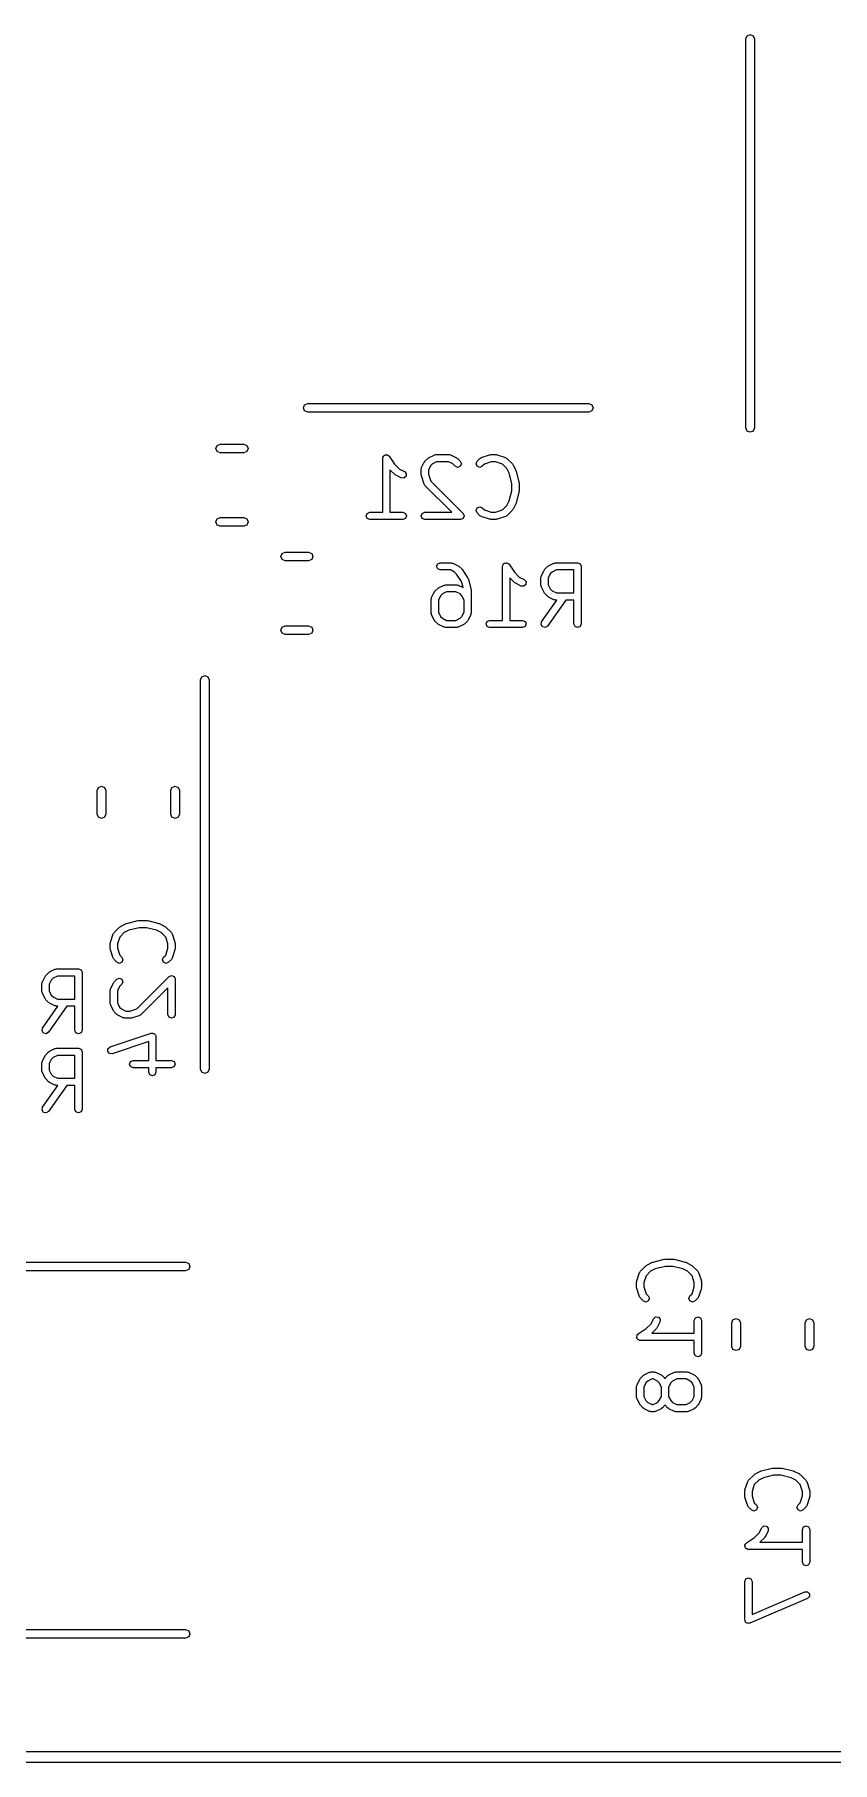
# Model space of a CAD drawing. Extents: x 0.03 to 2.09, y 0.22 to 4.14.
# Drawn here: x 0.711 to 1.147, y 0.223 to 1.167 of the extents above; entities that cross this region are included whole.
import ezdxf

# ---------------------------------------------------------------- set-up
doc = ezdxf.new("R2010")
doc.units = 0
doc.header["$MEASUREMENT"] = 0
doc.layers.add('BLACK', color=7, linetype='CONTINUOUS')

msp = doc.modelspace()

# ---------------------------------------------------------------- linework, layer by layer
at = {"layer": 'BLACK', "linetype": 'CONTINUOUS'}
for p, q in [((1.09949, 1.16514), (1.10018, 1.16681)), ((1.09949, 0.952539), (1.09949, 1.16514)), ((1.10018, 1.16681), (1.10185, 1.1675)), ((1.10185, 1.1675), (1.10352, 1.16681)), ((1.10352, 1.16681), (1.10421, 1.16514)), ((1.10421, 1.16514), (1.10421, 0.952539)), ((0.857874, 0.963583), (0.858566, 0.965253)), ((0.858566, 0.961912), (0.857874, 0.963583)), ((0.858566, 0.965253), (0.860236, 0.965945)), ((0.860236, 0.965945), (1.01378, 0.965945)), ((1.01378, 0.965945), (1.01545, 0.965253)), ((1.01545, 0.965253), (1.01614, 0.963583)), ((1.01614, 0.963583), (1.01545, 0.961912)), ((0.860236, 0.96122), (0.858566, 0.961912)), ((1.01378, 0.96122), (0.860236, 0.96122)), ((1.01545, 0.961912), (1.01378, 0.96122)), ((1.10018, 0.950869), (1.09949, 0.952539)), ((1.10185, 0.950177), (1.10018, 0.950869)), ((1.10352, 0.950869), (1.10185, 0.950177)), ((1.10421, 0.952539), (1.10352, 0.950869)), ((0.810127, 0.941339), (0.810819, 0.943009)), ((0.810819, 0.939668), (0.810127, 0.941339)), ((0.810819, 0.943009), (0.812489, 0.943701)), ((0.812489, 0.938976), (0.810819, 0.939668)), ((0.812489, 0.943701), (0.825306, 0.943701)), ((0.825306, 0.938976), (0.812489, 0.938976)), ((0.825306, 0.943701), (0.826977, 0.943009)), ((0.826977, 0.939668), (0.825306, 0.938976)), ((0.826977, 0.943009), (0.827668, 0.941339)), ((0.827668, 0.941339), (0.826977, 0.939668)), ((0.901183, 0.936008), (0.901261, 0.936195)), ((0.901183, 0.90648), (0.901183, 0.936008)), ((0.901221, 0.936394), (0.90154, 0.93687)), ((0.901261, 0.936195), (0.901221, 0.936394)), ((0.90154, 0.93687), (0.90176, 0.9374)), ((0.90176, 0.9374), (0.901947, 0.937477)), ((0.901947, 0.937477), (0.90206, 0.937646)), ((0.90206, 0.937646), (0.902622, 0.937757)), ((0.902622, 0.937757), (0.903151, 0.937976)), ((0.903151, 0.937976), (0.903339, 0.937899)), ((0.903339, 0.937899), (0.903538, 0.937938)), ((0.903538, 0.937938), (0.904014, 0.937619)), ((0.904014, 0.937619), (0.904543, 0.9374)), ((0.904543, 0.9374), (0.904621, 0.937212)), ((0.904621, 0.937212), (0.904789, 0.9371)), ((0.904789, 0.9371), (0.907681, 0.932762)), ((0.924257, 0.9344), (0.925756, 0.9359)), ((0.925756, 0.9359), (0.926056, 0.936024)), ((0.926056, 0.936024), (0.926268, 0.936269)), ((0.926268, 0.936269), (0.929268, 0.937768)), ((0.929268, 0.937768), (0.929725, 0.937801)), ((0.929725, 0.937801), (0.930148, 0.937976)), ((0.930148, 0.937976), (0.937647, 0.937976)), ((0.937647, 0.937976), (0.93807, 0.937801)), ((0.93807, 0.937801), (0.938528, 0.937768)), ((0.938528, 0.937768), (0.941527, 0.936269)), ((0.941527, 0.936269), (0.941739, 0.936024)), ((0.941739, 0.936024), (0.942039, 0.9359)), ((0.942039, 0.9359), (0.943539, 0.9344)), ((0.952753, 0.9344), (0.954253, 0.9359)), ((0.954253, 0.9359), (0.954676, 0.936075)), ((0.954676, 0.936075), (0.955022, 0.936375)), ((0.955022, 0.936375), (0.959522, 0.937875)), ((0.959522, 0.937875), (0.959845, 0.937852)), ((0.959845, 0.937852), (0.960144, 0.937976)), ((0.960144, 0.937976), (0.963144, 0.937976)), ((0.963144, 0.937976), (0.963443, 0.937852)), ((0.963443, 0.937852), (0.963766, 0.937875)), ((0.963766, 0.937875), (0.968266, 0.936375)), ((0.968266, 0.936375), (0.968612, 0.936075)), ((0.968612, 0.936075), (0.969035, 0.9359)), ((0.969035, 0.9359), (0.972035, 0.9329)), ((0.907759, 0.927117), (0.90512, 0.929756)), ((0.90512, 0.929756), (0.90512, 0.90648)), ((0.907681, 0.932762), (0.910317, 0.930126)), ((0.908058, 0.926993), (0.907759, 0.927117)), ((0.90827, 0.926748), (0.908058, 0.926993)), ((0.91127, 0.925248), (0.90827, 0.926748)), ((0.910317, 0.930126), (0.913031, 0.928769)), ((0.912773, 0.925141), (0.91127, 0.925248)), ((0.913911, 0.926128), (0.912773, 0.925141)), ((0.913031, 0.928769), (0.914018, 0.927631)), ((0.914018, 0.927631), (0.913911, 0.926128)), ((0.92218, 0.930008), (0.922356, 0.930432)), ((0.92218, 0.927009), (0.92218, 0.930008)), ((0.922304, 0.926709), (0.92218, 0.927009)), ((0.922281, 0.926386), (0.922304, 0.926709)), ((0.923781, 0.921887), (0.922281, 0.926386)), ((0.922356, 0.930432), (0.922388, 0.930889)), ((0.922388, 0.930889), (0.923888, 0.933888)), ((0.923888, 0.933888), (0.924133, 0.934101)), ((0.924133, 0.934101), (0.924257, 0.9344)), ((0.927267, 0.931842), (0.926117, 0.929544)), ((0.926117, 0.929544), (0.926117, 0.927328)), ((0.926117, 0.927328), (0.927369, 0.923573)), ((0.928315, 0.93289), (0.927267, 0.931842)), ((0.930613, 0.934039), (0.928315, 0.93289)), ((0.937182, 0.934039), (0.930613, 0.934039)), ((0.939481, 0.93289), (0.937182, 0.934039)), ((0.940755, 0.931616), (0.939481, 0.93289)), ((0.942147, 0.93104), (0.940755, 0.931616)), ((0.943539, 0.931616), (0.942147, 0.93104)), ((0.943539, 0.9344), (0.944115, 0.933008)), ((0.944115, 0.933008), (0.943539, 0.931616)), ((0.952177, 0.933008), (0.952753, 0.9344)), ((0.952753, 0.931616), (0.952177, 0.933008)), ((0.954145, 0.93104), (0.952753, 0.931616)), ((0.955537, 0.931616), (0.954145, 0.93104)), ((0.956708, 0.932787), (0.955537, 0.931616)), ((0.960464, 0.934039), (0.956708, 0.932787)), ((0.962825, 0.934039), (0.960464, 0.934039)), ((0.96658, 0.932787), (0.962825, 0.934039)), ((0.969025, 0.930342), (0.96658, 0.932787)), ((0.970286, 0.927822), (0.969025, 0.930342)), ((0.971674, 0.922267), (0.970286, 0.927822)), ((0.972035, 0.9329), (0.972159, 0.932601)), ((0.972159, 0.932601), (0.972404, 0.932389)), ((0.972404, 0.932389), (0.973904, 0.929389)), ((0.973904, 0.929389), (0.973919, 0.929166)), ((0.973919, 0.929166), (0.974053, 0.928986)), ((0.974053, 0.928986), (0.975552, 0.922987)), ((0.924081, 0.921541), (0.923781, 0.921887)), ((0.924257, 0.921117), (0.924081, 0.921541)), ((0.938894, 0.90648), (0.924257, 0.921117)), ((0.927369, 0.923573), (0.945038, 0.905904)), ((0.970286, 0.912698), (0.971674, 0.918252)), ((0.971674, 0.918252), (0.971674, 0.922267)), ((0.975552, 0.917533), (0.974053, 0.911533)), ((0.975552, 0.922987), (0.975516, 0.92274)), ((0.975516, 0.92274), (0.975611, 0.922509)), ((0.975611, 0.91801), (0.975516, 0.917779)), ((0.975516, 0.917779), (0.975552, 0.917533)), ((0.975611, 0.922509), (0.975611, 0.91801)), ((0.892761, 0.905904), (0.894153, 0.90648)), ((0.894153, 0.90648), (0.901183, 0.90648)), ((0.90512, 0.90648), (0.91215, 0.90648)), ((0.91215, 0.90648), (0.913542, 0.905904)), ((0.922757, 0.905904), (0.924149, 0.90648)), ((0.924149, 0.90648), (0.938894, 0.90648)), ((0.952177, 0.907511), (0.952753, 0.908903)), ((0.952753, 0.906119), (0.952177, 0.907511)), ((0.952753, 0.908903), (0.954145, 0.90948)), ((0.954145, 0.90948), (0.955537, 0.908903)), ((0.955537, 0.908903), (0.956708, 0.907732)), ((0.956708, 0.907732), (0.960464, 0.90648)), ((0.960464, 0.90648), (0.962825, 0.90648)), ((0.962825, 0.90648), (0.96658, 0.907732)), ((0.96658, 0.907732), (0.969025, 0.910177)), ((0.969025, 0.910177), (0.970286, 0.912698)), ((0.972035, 0.907619), (0.969035, 0.904619)), ((0.972159, 0.907918), (0.972035, 0.907619)), ((0.972404, 0.908131), (0.972159, 0.907918)), ((0.973904, 0.91113), (0.972404, 0.908131)), ((0.973919, 0.911354), (0.973904, 0.91113)), ((0.974053, 0.911533), (0.973919, 0.911354)), ((0.810127, 0.901181), (0.810819, 0.902851)), ((0.810819, 0.899511), (0.810127, 0.901181)), ((0.810819, 0.902851), (0.812489, 0.903543)), ((0.812489, 0.898819), (0.810819, 0.899511)), ((0.812489, 0.903543), (0.825306, 0.903543)), ((0.825306, 0.898819), (0.812489, 0.898819)), ((0.825306, 0.903543), (0.826977, 0.902851)), ((0.826977, 0.899511), (0.825306, 0.898819)), ((0.826977, 0.902851), (0.827668, 0.901181)), ((0.827668, 0.901181), (0.826977, 0.899511)), ((0.892184, 0.904512), (0.892761, 0.905904)), ((0.892761, 0.90312), (0.892184, 0.904512)), ((0.894153, 0.902543), (0.892761, 0.90312)), ((0.91215, 0.902543), (0.894153, 0.902543)), ((0.913542, 0.90312), (0.91215, 0.902543)), ((0.913542, 0.905904), (0.914119, 0.904512)), ((0.914119, 0.904512), (0.913542, 0.90312)), ((0.92218, 0.904512), (0.922757, 0.905904)), ((0.922757, 0.90312), (0.92218, 0.904512)), ((0.924149, 0.902543), (0.922757, 0.90312)), ((0.943646, 0.902543), (0.924149, 0.902543)), ((0.945038, 0.90312), (0.943646, 0.902543)), ((0.945038, 0.905904), (0.945615, 0.904512)), ((0.945615, 0.904512), (0.945038, 0.90312)), ((0.954253, 0.90462), (0.952753, 0.906119)), ((0.954676, 0.904444), (0.954253, 0.90462)), ((0.955022, 0.904144), (0.954676, 0.904444)), ((0.959522, 0.902644), (0.955022, 0.904144)), ((0.959845, 0.902667), (0.959522, 0.902644)), ((0.960144, 0.902543), (0.959845, 0.902667)), ((0.963144, 0.902543), (0.960144, 0.902543)), ((0.963443, 0.902667), (0.963144, 0.902543)), ((0.963766, 0.902644), (0.963443, 0.902667)), ((0.968266, 0.904144), (0.963766, 0.902644)), ((0.968612, 0.904444), (0.968266, 0.904144)), ((0.969035, 0.904619), (0.968612, 0.904444)), ((0.84556, 0.882283), (0.846252, 0.883954)), ((0.846252, 0.880613), (0.84556, 0.882283)), ((0.846252, 0.883954), (0.847922, 0.884646)), ((0.847922, 0.879921), (0.846252, 0.880613)), ((0.847922, 0.884646), (0.860739, 0.884646)), ((0.860739, 0.879921), (0.847922, 0.879921)), ((0.860739, 0.884646), (0.86241, 0.883954)), ((0.86241, 0.880613), (0.860739, 0.879921)), ((0.86241, 0.883954), (0.863102, 0.882283)), ((0.863102, 0.882283), (0.86241, 0.880613)), ((0.930617, 0.876953), (0.931193, 0.878345)), ((0.931193, 0.878345), (0.932585, 0.878921)), ((0.932585, 0.878921), (0.938585, 0.878921)), ((0.938585, 0.878921), (0.939008, 0.878746)), ((0.939008, 0.878746), (0.939465, 0.878713)), ((0.939465, 0.878713), (0.942465, 0.877213)), ((0.96697, 0.877815), (0.967189, 0.878345)), ((0.967189, 0.878345), (0.967376, 0.878422)), ((0.967376, 0.878422), (0.967489, 0.878591)), ((0.967489, 0.878591), (0.968051, 0.878702)), ((0.968051, 0.878702), (0.968581, 0.878921)), ((0.968581, 0.878921), (0.968768, 0.878844)), ((0.968768, 0.878844), (0.968967, 0.878883)), ((0.968967, 0.878883), (0.969443, 0.878564)), ((0.969443, 0.878564), (0.969973, 0.878345)), ((0.969973, 0.878345), (0.97005, 0.878157)), ((0.97005, 0.878157), (0.970219, 0.878045)), ((0.970219, 0.878045), (0.97311, 0.873707)), ((0.991697, 0.877213), (0.994697, 0.878713)), ((0.994697, 0.878713), (0.995154, 0.878746)), ((0.995154, 0.878746), (0.995577, 0.878921)), ((0.995577, 0.878921), (1.00758, 0.878921)), ((1.00758, 0.878921), (1.00897, 0.878345)), ((1.00897, 0.878345), (1.00954, 0.876953)), ((0.931193, 0.875561), (0.930617, 0.876953)), ((0.932585, 0.874984), (0.931193, 0.875561)), ((0.93812, 0.874984), (0.932585, 0.874984)), ((0.940418, 0.873835), (0.93812, 0.874984)), ((0.941554, 0.872699), (0.940418, 0.873835)), ((0.944257, 0.868645), (0.941554, 0.872699)), ((0.942465, 0.877213), (0.942677, 0.876969)), ((0.942677, 0.876969), (0.942976, 0.876845)), ((0.942976, 0.876845), (0.944476, 0.875345)), ((0.945064, 0.865415), (0.944257, 0.868645)), ((0.944476, 0.875345), (0.944553, 0.875158)), ((0.944553, 0.875158), (0.944722, 0.875045)), ((0.944722, 0.875045), (0.947721, 0.870545)), ((0.947721, 0.870545), (0.947788, 0.870208)), ((0.947788, 0.870208), (0.947993, 0.869931)), ((0.947993, 0.869931), (0.949493, 0.863932)), ((0.966612, 0.876953), (0.96669, 0.87714)), ((0.966612, 0.847425), (0.966612, 0.876953)), ((0.966651, 0.877339), (0.96697, 0.877815)), ((0.96669, 0.87714), (0.966651, 0.877339)), ((0.973188, 0.868062), (0.970549, 0.8707)), ((0.970549, 0.8707), (0.970549, 0.847425)), ((0.97311, 0.873707), (0.975746, 0.871071)), ((0.975746, 0.871071), (0.97846, 0.869714)), ((0.97846, 0.869714), (0.979447, 0.868576)), ((0.979447, 0.868576), (0.97934, 0.867073)), ((0.98761, 0.870953), (0.987785, 0.871377)), ((0.98761, 0.866454), (0.98761, 0.870953)), ((0.987785, 0.871377), (0.987817, 0.871834)), ((0.987817, 0.871834), (0.989317, 0.874833)), ((0.989317, 0.874833), (0.989562, 0.875046)), ((0.989562, 0.875046), (0.989686, 0.875345)), ((0.989686, 0.875345), (0.991186, 0.876845)), ((0.991186, 0.876845), (0.991485, 0.876969)), ((0.991485, 0.876969), (0.991697, 0.877213)), ((0.992696, 0.872787), (0.991547, 0.870489)), ((0.991547, 0.870489), (0.991547, 0.866919)), ((0.993744, 0.873835), (0.992696, 0.872787)), ((0.996042, 0.874984), (0.993744, 0.873835)), ((1.00561, 0.874984), (0.996042, 0.874984)), ((1.00561, 0.862423), (1.00561, 0.874984)), ((1.00954, 0.876953), (1.00954, 0.845457)), ((0.927617, 0.858955), (0.927793, 0.859378)), ((0.927793, 0.859378), (0.927825, 0.859835)), ((0.927825, 0.859835), (0.929325, 0.862835)), ((0.929325, 0.862835), (0.92957, 0.863047)), ((0.92957, 0.863047), (0.929694, 0.863346)), ((0.929694, 0.863346), (0.931193, 0.864846)), ((0.931193, 0.864846), (0.931493, 0.86497)), ((0.931493, 0.86497), (0.931705, 0.865215)), ((0.932703, 0.860788), (0.931554, 0.85849)), ((0.931705, 0.865215), (0.934705, 0.866715)), ((0.933751, 0.861837), (0.932703, 0.860788)), ((0.93605, 0.862986), (0.933751, 0.861837)), ((0.934705, 0.866715), (0.935162, 0.866747)), ((0.935162, 0.866747), (0.935585, 0.866923)), ((0.935585, 0.866923), (0.941584, 0.866923)), ((0.941119, 0.862986), (0.93605, 0.862986)), ((0.943418, 0.861836), (0.941119, 0.862986)), ((0.941584, 0.866923), (0.942007, 0.866747)), ((0.942007, 0.866747), (0.942465, 0.866715)), ((0.942465, 0.866715), (0.945064, 0.865415)), ((0.944466, 0.860788), (0.943418, 0.861836)), ((0.945615, 0.85849), (0.944466, 0.860788)), ((0.949493, 0.863932), (0.949456, 0.863685)), ((0.949456, 0.863685), (0.949552, 0.863454)), ((0.949552, 0.863454), (0.949552, 0.851456)), ((0.973487, 0.867938), (0.973188, 0.868062)), ((0.9737, 0.867693), (0.973487, 0.867938)), ((0.976699, 0.866193), (0.9737, 0.867693)), ((0.978202, 0.866086), (0.976699, 0.866193)), ((0.97934, 0.867073), (0.978202, 0.866086)), ((0.987785, 0.866031), (0.98761, 0.866454)), ((0.987817, 0.865574), (0.987785, 0.866031)), ((0.989317, 0.862574), (0.987817, 0.865574)), ((0.989562, 0.862362), (0.989317, 0.862574)), ((0.989686, 0.862062), (0.989562, 0.862362)), ((0.991186, 0.860563), (0.989686, 0.862062)), ((0.991485, 0.860439), (0.991186, 0.860563)), ((0.991697, 0.860194), (0.991485, 0.860439)), ((0.991547, 0.866919), (0.992696, 0.86462)), ((0.994697, 0.858694), (0.991697, 0.860194)), ((0.992696, 0.86462), (0.993744, 0.863572)), ((0.993744, 0.863572), (0.996042, 0.862423)), ((0.996042, 0.862423), (1.00561, 0.862423)), ((0.927617, 0.851456), (0.927617, 0.858955)), ((0.927793, 0.851032), (0.927617, 0.851456)), ((0.927825, 0.850575), (0.927793, 0.851032)), ((0.929325, 0.847576), (0.927825, 0.850575)), ((0.931554, 0.85849), (0.931554, 0.85192)), ((0.931554, 0.85192), (0.932703, 0.849622)), ((0.944466, 0.849622), (0.945615, 0.85192)), ((0.945615, 0.85192), (0.945615, 0.85849)), ((0.949344, 0.850575), (0.947844, 0.847576)), ((0.949377, 0.851032), (0.949344, 0.850575)), ((0.949552, 0.851456), (0.949377, 0.851032)), ((0.987965, 0.846585), (0.996296, 0.858486)), ((1.0011, 0.858486), (0.991191, 0.844328)), ((0.995154, 0.858661), (0.994697, 0.858694)), ((0.995577, 0.858486), (0.995154, 0.858661)), ((0.996296, 0.858486), (0.995577, 0.858486)), ((1.00561, 0.858486), (1.0011, 0.858486)), ((1.00561, 0.845457), (1.00561, 0.858486)), ((0.84556, 0.842126), (0.846252, 0.843796)), ((0.846252, 0.840456), (0.84556, 0.842126)), ((0.846252, 0.843796), (0.847922, 0.844488)), ((0.847922, 0.839764), (0.846252, 0.840456)), ((0.847922, 0.844488), (0.860739, 0.844488)), ((0.860739, 0.844488), (0.86241, 0.843796)), ((0.86241, 0.840456), (0.860739, 0.839764)), ((0.86241, 0.843796), (0.863102, 0.842126)), ((0.863102, 0.842126), (0.86241, 0.840456)), ((0.92957, 0.847364), (0.929325, 0.847576)), ((0.929694, 0.847064), (0.92957, 0.847364)), ((0.931193, 0.845564), (0.929694, 0.847064)), ((0.931493, 0.84544), (0.931193, 0.845564)), ((0.931705, 0.845196), (0.931493, 0.84544)), ((0.934705, 0.843696), (0.931705, 0.845196)), ((0.932703, 0.849622), (0.933751, 0.848574)), ((0.933751, 0.848574), (0.93605, 0.847425)), ((0.935162, 0.843663), (0.934705, 0.843696)), ((0.935585, 0.843488), (0.935162, 0.843663)), ((0.941584, 0.843488), (0.935585, 0.843488)), ((0.93605, 0.847425), (0.941119, 0.847425)), ((0.941119, 0.847425), (0.943418, 0.848574)), ((0.942007, 0.843663), (0.941584, 0.843488)), ((0.942465, 0.843696), (0.942007, 0.843663)), ((0.945464, 0.845196), (0.942465, 0.843696)), ((0.943418, 0.848574), (0.944466, 0.849622)), ((0.945676, 0.84544), (0.945464, 0.845196)), ((0.945976, 0.845564), (0.945676, 0.84544)), ((0.947476, 0.847064), (0.945976, 0.845564)), ((0.947599, 0.847364), (0.947476, 0.847064)), ((0.947844, 0.847576), (0.947599, 0.847364)), ((0.957613, 0.845457), (0.95819, 0.846848)), ((0.95819, 0.844065), (0.957613, 0.845457)), ((0.95819, 0.846848), (0.959582, 0.847425)), ((0.959582, 0.843488), (0.95819, 0.844065)), ((0.959582, 0.847425), (0.966612, 0.847425)), ((0.97758, 0.843488), (0.959582, 0.843488)), ((0.970549, 0.847425), (0.97758, 0.847425)), ((0.97758, 0.847425), (0.978972, 0.846848)), ((0.978972, 0.844065), (0.97758, 0.843488)), ((0.978972, 0.846848), (0.979548, 0.845457)), ((0.979548, 0.845457), (0.978972, 0.844065)), ((0.98764, 0.845114), (0.987965, 0.846585)), ((0.988449, 0.843844), (0.98764, 0.845114)), ((0.98992, 0.843518), (0.988449, 0.843844)), ((0.991191, 0.844328), (0.98992, 0.843518)), ((1.00618, 0.844065), (1.00561, 0.845457)), ((1.00758, 0.843488), (1.00618, 0.844065)), ((1.00897, 0.844065), (1.00758, 0.843488)), ((1.00954, 0.845457), (1.00897, 0.844065)), ((0.860739, 0.839764), (0.847922, 0.839764)), ((0.801654, 0.814882), (0.802345, 0.816552)), ((0.801654, 0.602283), (0.801654, 0.814882)), ((0.802345, 0.816552), (0.804016, 0.817244)), ((0.804016, 0.817244), (0.805686, 0.816552)), ((0.805686, 0.816552), (0.806378, 0.814882)), ((0.806378, 0.814882), (0.806378, 0.602283)), ((0.745276, 0.75444), (0.745967, 0.75611)), ((0.745967, 0.75611), (0.747638, 0.756802)), ((0.747638, 0.756802), (0.749308, 0.75611)), ((0.749308, 0.75611), (0.75, 0.75444)), ((0.785433, 0.75444), (0.786125, 0.75611)), ((0.786125, 0.75611), (0.787795, 0.756802)), ((0.787795, 0.756802), (0.789466, 0.75611)), ((0.789466, 0.75611), (0.790157, 0.75444)), ((0.745276, 0.741623), (0.745276, 0.75444)), ((0.75, 0.75444), (0.75, 0.741623)), ((0.785433, 0.741623), (0.785433, 0.75444)), ((0.790157, 0.75444), (0.790157, 0.741623)), ((0.745967, 0.739953), (0.745276, 0.741623)), ((0.747638, 0.739261), (0.745967, 0.739953)), ((0.749308, 0.739953), (0.747638, 0.739261)), ((0.75, 0.741623), (0.749308, 0.739953)), ((0.786125, 0.739953), (0.785433, 0.741623)), ((0.787795, 0.739261), (0.786125, 0.739953)), ((0.789466, 0.739953), (0.787795, 0.739261)), ((0.790157, 0.741623), (0.789466, 0.739953)), ((0.754514, 0.67687), (0.757513, 0.67987)), ((0.757513, 0.67987), (0.757812, 0.679994)), ((0.757812, 0.679994), (0.758025, 0.680238)), ((0.758025, 0.680238), (0.761024, 0.681738)), ((0.761024, 0.681738), (0.761248, 0.681754)), ((0.761248, 0.681754), (0.761427, 0.681887)), ((0.761427, 0.681887), (0.767427, 0.683387)), ((0.767427, 0.683387), (0.767673, 0.68335)), ((0.767673, 0.68335), (0.767904, 0.683446)), ((0.767904, 0.683446), (0.772403, 0.683446)), ((0.772403, 0.683446), (0.772634, 0.68335)), ((0.772634, 0.68335), (0.772881, 0.683387)), ((0.772881, 0.683387), (0.77888, 0.681887)), ((0.77888, 0.681887), (0.77906, 0.681754)), ((0.77906, 0.681754), (0.779283, 0.681738)), ((0.779283, 0.681738), (0.782283, 0.680238)), ((0.782283, 0.680238), (0.782495, 0.679994)), ((0.782495, 0.679994), (0.782794, 0.67987)), ((0.782794, 0.67987), (0.785794, 0.67687)), ((0.752437, 0.670979), (0.752561, 0.671278)), ((0.752437, 0.667979), (0.752437, 0.670979)), ((0.752538, 0.671601), (0.754038, 0.676101)), ((0.752561, 0.671278), (0.752538, 0.671601)), ((0.754038, 0.676101), (0.754338, 0.676447)), ((0.754338, 0.676447), (0.754514, 0.67687)), ((0.757626, 0.674415), (0.756374, 0.670659)), ((0.756374, 0.670659), (0.756374, 0.668298)), ((0.760071, 0.67686), (0.757626, 0.674415)), ((0.762592, 0.67812), (0.760071, 0.67686)), ((0.768146, 0.679509), (0.762592, 0.67812)), ((0.772161, 0.679509), (0.768146, 0.679509)), ((0.777716, 0.67812), (0.772161, 0.679509)), ((0.780236, 0.67686), (0.777716, 0.67812)), ((0.782681, 0.674415), (0.780236, 0.67686)), ((0.783933, 0.670659), (0.782681, 0.674415)), ((0.783933, 0.668298), (0.783933, 0.670659)), ((0.785794, 0.67687), (0.785969, 0.676447)), ((0.785969, 0.676447), (0.786269, 0.676101)), ((0.786269, 0.676101), (0.787769, 0.671601)), ((0.787769, 0.671601), (0.787746, 0.671278)), ((0.787746, 0.671278), (0.78787, 0.670979)), ((0.78787, 0.670979), (0.78787, 0.667979)), ((0.752561, 0.66768), (0.752437, 0.667979)), ((0.752538, 0.667356), (0.752561, 0.66768)), ((0.754038, 0.662857), (0.752538, 0.667356)), ((0.754338, 0.662511), (0.754038, 0.662857)), ((0.754514, 0.662088), (0.754338, 0.662511)), ((0.756013, 0.660588), (0.754514, 0.662088)), ((0.756374, 0.668298), (0.757626, 0.664543)), ((0.757626, 0.664543), (0.758797, 0.663372)), ((0.758797, 0.663372), (0.759374, 0.66198)), ((0.759374, 0.66198), (0.758797, 0.660588)), ((0.780934, 0.66198), (0.78151, 0.663372)), ((0.78151, 0.660588), (0.780934, 0.66198)), ((0.78151, 0.663372), (0.782681, 0.664543)), ((0.782681, 0.664543), (0.783933, 0.668298)), ((0.785794, 0.662088), (0.784294, 0.660588)), ((0.785969, 0.662511), (0.785794, 0.662088)), ((0.786269, 0.662857), (0.785969, 0.662511)), ((0.787769, 0.667357), (0.786269, 0.662857)), ((0.78787, 0.667979), (0.787746, 0.66768)), ((0.787746, 0.66768), (0.787769, 0.667357)), ((0.715337, 0.649924), (0.716837, 0.652924)), ((0.716837, 0.652924), (0.717082, 0.653136)), ((0.717082, 0.653136), (0.717206, 0.653435)), ((0.717206, 0.653435), (0.718706, 0.654935)), ((0.718706, 0.654935), (0.719005, 0.655059)), ((0.719005, 0.655059), (0.719217, 0.655304)), ((0.719217, 0.655304), (0.722217, 0.656804)), ((0.721264, 0.651926), (0.720215, 0.650877)), ((0.723562, 0.653075), (0.721264, 0.651926)), ((0.722217, 0.656804), (0.722674, 0.656836)), ((0.722674, 0.656836), (0.723097, 0.657012)), ((0.723097, 0.657012), (0.735096, 0.657012)), ((0.733127, 0.653075), (0.723562, 0.653075)), ((0.733127, 0.640514), (0.733127, 0.653075)), ((0.735096, 0.657012), (0.736488, 0.656435)), ((0.736488, 0.656435), (0.737064, 0.655043)), ((0.737064, 0.655043), (0.737064, 0.623547)), ((0.757405, 0.660011), (0.756013, 0.660588)), ((0.756013, 0.651373), (0.757405, 0.65195)), ((0.758797, 0.660588), (0.757405, 0.660011)), ((0.757405, 0.65195), (0.758797, 0.651373)), ((0.766841, 0.635204), (0.78451, 0.652873)), ((0.782902, 0.660011), (0.78151, 0.660588)), ((0.784294, 0.660588), (0.782902, 0.660011)), ((0.78451, 0.652873), (0.785902, 0.65345)), ((0.785902, 0.65345), (0.787294, 0.652873)), ((0.787294, 0.652873), (0.78787, 0.651481)), ((0.78787, 0.651481), (0.78787, 0.631984)), ((0.715129, 0.649044), (0.715305, 0.649467)), ((0.715129, 0.644544), (0.715129, 0.649044)), ((0.715305, 0.644121), (0.715129, 0.644544)), ((0.715305, 0.649467), (0.715337, 0.649924)), ((0.715337, 0.643664), (0.715305, 0.644121)), ((0.716837, 0.640664), (0.715337, 0.643664)), ((0.720215, 0.650877), (0.719066, 0.648579)), ((0.719066, 0.648579), (0.719066, 0.645009)), ((0.719066, 0.645009), (0.720215, 0.642711)), ((0.720215, 0.642711), (0.721264, 0.641663)), ((0.752437, 0.645482), (0.752613, 0.645905)), ((0.752437, 0.637983), (0.752437, 0.645482)), ((0.752613, 0.645905), (0.752645, 0.646362)), ((0.752645, 0.646362), (0.754145, 0.649362)), ((0.754145, 0.649362), (0.75439, 0.649574)), ((0.75439, 0.649574), (0.754514, 0.649873)), ((0.754514, 0.649873), (0.756013, 0.651373)), ((0.757523, 0.647315), (0.756374, 0.645017)), ((0.756374, 0.645017), (0.756374, 0.638447)), ((0.758797, 0.648589), (0.757523, 0.647315)), ((0.758797, 0.651373), (0.759374, 0.649981)), ((0.759374, 0.649981), (0.758797, 0.648589)), ((0.783933, 0.646729), (0.769296, 0.632091)), ((0.783933, 0.631984), (0.783933, 0.646729)), ((0.715485, 0.624676), (0.723816, 0.636577)), ((0.717082, 0.640452), (0.716837, 0.640664)), ((0.717206, 0.640153), (0.717082, 0.640452)), ((0.718706, 0.638653), (0.717206, 0.640153)), ((0.719005, 0.638529), (0.718706, 0.638653)), ((0.728621, 0.636577), (0.718711, 0.622418)), ((0.719217, 0.638284), (0.719005, 0.638529)), ((0.722217, 0.636785), (0.719217, 0.638284)), ((0.721264, 0.641663), (0.723562, 0.640514)), ((0.722674, 0.636752), (0.722217, 0.636785)), ((0.723097, 0.636577), (0.722674, 0.636752)), ((0.723816, 0.636577), (0.723097, 0.636577)), ((0.723562, 0.640514), (0.733127, 0.640514)), ((0.733127, 0.636577), (0.728621, 0.636577)), ((0.733127, 0.623547), (0.733127, 0.636577)), ((0.752613, 0.637559), (0.752437, 0.637983)), ((0.752645, 0.637102), (0.752613, 0.637559)), ((0.754145, 0.634103), (0.752645, 0.637102)), ((0.75439, 0.633891), (0.754145, 0.634103)), ((0.754514, 0.633591), (0.75439, 0.633891)), ((0.756013, 0.632091), (0.754514, 0.633591)), ((0.756374, 0.638447), (0.757523, 0.636149)), ((0.757523, 0.636149), (0.758571, 0.635101)), ((0.758571, 0.635101), (0.76087, 0.633952)), ((0.76087, 0.633952), (0.763085, 0.633952)), ((0.763085, 0.633952), (0.766841, 0.635204)), ((0.715159, 0.623205), (0.715485, 0.624676)), ((0.715969, 0.621934), (0.715159, 0.623205)), ((0.733704, 0.622155), (0.733127, 0.623547)), ((0.737064, 0.623547), (0.736488, 0.622155)), ((0.756313, 0.631967), (0.756013, 0.632091)), ((0.756525, 0.631723), (0.756313, 0.631967)), ((0.759525, 0.630223), (0.756525, 0.631723)), ((0.759982, 0.63019), (0.759525, 0.630223)), ((0.760405, 0.630015), (0.759982, 0.63019)), ((0.763405, 0.630015), (0.760405, 0.630015)), ((0.763704, 0.630139), (0.763405, 0.630015)), ((0.764027, 0.630116), (0.763704, 0.630139)), ((0.768526, 0.631616), (0.764027, 0.630116)), ((0.768873, 0.631916), (0.768526, 0.631616)), ((0.769296, 0.632091), (0.768873, 0.631916)), ((0.78451, 0.630592), (0.783933, 0.631984)), ((0.785902, 0.630015), (0.78451, 0.630592)), ((0.787294, 0.630592), (0.785902, 0.630015)), ((0.78787, 0.631984), (0.787294, 0.630592)), ((0.71744, 0.621609), (0.715969, 0.621934)), ((0.718711, 0.622418), (0.71744, 0.621609)), ((0.722674, 0.613529), (0.723097, 0.613705)), ((0.723097, 0.613705), (0.735096, 0.613705)), ((0.735096, 0.621579), (0.733704, 0.622155)), ((0.736488, 0.622155), (0.735096, 0.621579)), ((0.735096, 0.613705), (0.736488, 0.613128)), ((0.751145, 0.613366), (0.752283, 0.614353)), ((0.752283, 0.614353), (0.774781, 0.621853)), ((0.773435, 0.617254), (0.753528, 0.610618)), ((0.773435, 0.606955), (0.773435, 0.617254)), ((0.774781, 0.621853), (0.775104, 0.62183)), ((0.775104, 0.62183), (0.775403, 0.621954)), ((0.775403, 0.621954), (0.775826, 0.621778)), ((0.775826, 0.621778), (0.776283, 0.621746)), ((0.776283, 0.621746), (0.776496, 0.621501)), ((0.776496, 0.621501), (0.776795, 0.621377)), ((0.776795, 0.621377), (0.77697, 0.620954)), ((0.77697, 0.620954), (0.777271, 0.620608)), ((0.777271, 0.620608), (0.777248, 0.620284)), ((0.777248, 0.620284), (0.777372, 0.619985)), ((0.777372, 0.619985), (0.777372, 0.606955)), ((0.715129, 0.605737), (0.715305, 0.60616)), ((0.715129, 0.601237), (0.715129, 0.605737)), ((0.715305, 0.60616), (0.715337, 0.606617)), ((0.715337, 0.606617), (0.716837, 0.609617)), ((0.716837, 0.609617), (0.717082, 0.609829)), ((0.717082, 0.609829), (0.717206, 0.610128)), ((0.717206, 0.610128), (0.718706, 0.611628)), ((0.718706, 0.611628), (0.719005, 0.611752)), ((0.719005, 0.611752), (0.719217, 0.611997)), ((0.720215, 0.60757), (0.719066, 0.605272)), ((0.719066, 0.605272), (0.719066, 0.601702)), ((0.719217, 0.611997), (0.722217, 0.613497)), ((0.721264, 0.608618), (0.720215, 0.60757)), ((0.723562, 0.609768), (0.721264, 0.608618)), ((0.722217, 0.613497), (0.722674, 0.613529)), ((0.733127, 0.609768), (0.723562, 0.609768)), ((0.733127, 0.597207), (0.733127, 0.609768)), ((0.736488, 0.613128), (0.737064, 0.611736)), ((0.737064, 0.611736), (0.737064, 0.58024)), ((0.751038, 0.611863), (0.751145, 0.613366)), ((0.752026, 0.610725), (0.751038, 0.611863)), ((0.753528, 0.610618), (0.752026, 0.610725)), ((0.762936, 0.604987), (0.763512, 0.606379)), ((0.763512, 0.603595), (0.762936, 0.604987)), ((0.763512, 0.606379), (0.764904, 0.606955)), ((0.764904, 0.606955), (0.773435, 0.606955)), ((0.777372, 0.606955), (0.785902, 0.606955)), ((0.785902, 0.606955), (0.787294, 0.606379)), ((0.787294, 0.606379), (0.78787, 0.604987)), ((0.78787, 0.604987), (0.787294, 0.603595)), ((0.715305, 0.600814), (0.715129, 0.601237)), ((0.715337, 0.600357), (0.715305, 0.600814)), ((0.716837, 0.597357), (0.715337, 0.600357)), ((0.717082, 0.597145), (0.716837, 0.597357)), ((0.717206, 0.596846), (0.717082, 0.597145)), ((0.718706, 0.595346), (0.717206, 0.596846)), ((0.719005, 0.595222), (0.718706, 0.595346)), ((0.719217, 0.594977), (0.719005, 0.595222)), ((0.719066, 0.601702), (0.720215, 0.599404)), ((0.722217, 0.593477), (0.719217, 0.594977)), ((0.720215, 0.599404), (0.721264, 0.598356)), ((0.721264, 0.598356), (0.723562, 0.597207)), ((0.723562, 0.597207), (0.733127, 0.597207)), ((0.764904, 0.603018), (0.763512, 0.603595)), ((0.773435, 0.603018), (0.764904, 0.603018)), ((0.773435, 0.600487), (0.773435, 0.603018)), ((0.774011, 0.599096), (0.773435, 0.600487)), ((0.775403, 0.598519), (0.774011, 0.599096)), ((0.776795, 0.599096), (0.775403, 0.598519)), ((0.777372, 0.600487), (0.776795, 0.599096)), ((0.785902, 0.603018), (0.777372, 0.603018)), ((0.777372, 0.603018), (0.777372, 0.600487)), ((0.787294, 0.603595), (0.785902, 0.603018)), ((0.802345, 0.600613), (0.801654, 0.602283)), ((0.804016, 0.599921), (0.802345, 0.600613)), ((0.805686, 0.600613), (0.804016, 0.599921)), ((0.806378, 0.602283), (0.805686, 0.600613)), ((0.715485, 0.581369), (0.723816, 0.59327)), ((0.728621, 0.59327), (0.718711, 0.579111)), ((0.722674, 0.593445), (0.722217, 0.593477)), ((0.723097, 0.59327), (0.722674, 0.593445)), ((0.723816, 0.59327), (0.723097, 0.59327)), ((0.733127, 0.59327), (0.728621, 0.59327)), ((0.733127, 0.58024), (0.733127, 0.59327)), ((0.715159, 0.579898), (0.715485, 0.581369)), ((0.715969, 0.578627), (0.715159, 0.579898)), ((0.71744, 0.578301), (0.715969, 0.578627)), ((0.718711, 0.579111), (0.71744, 0.578301)), ((0.733704, 0.578848), (0.733127, 0.58024)), ((0.735096, 0.578271), (0.733704, 0.578848)), ((0.736488, 0.578848), (0.735096, 0.578271)), ((0.737064, 0.58024), (0.736488, 0.578848)), ((0.29752, 0.496811), (0.793583, 0.496811)), ((0.793583, 0.492087), (0.299882, 0.492087)), ((0.793583, 0.496811), (0.795253, 0.496119)), ((0.795253, 0.492779), (0.793583, 0.492087)), ((0.795253, 0.496119), (0.795945, 0.494449)), ((0.795945, 0.494449), (0.795253, 0.492779)), ((1.03994, 0.486562), (1.04144, 0.491061)), ((1.04144, 0.491061), (1.04174, 0.491407)), ((1.04174, 0.491407), (1.04192, 0.491831)), ((1.04192, 0.491831), (1.04491, 0.49483)), ((1.04491, 0.49483), (1.04521, 0.494954)), ((1.04747, 0.491821), (1.04503, 0.489375)), ((1.04521, 0.494954), (1.04543, 0.495199)), ((1.04543, 0.495199), (1.04843, 0.496699)), ((1.04999, 0.493081), (1.04747, 0.491821)), ((1.04843, 0.496699), (1.04865, 0.496715)), ((1.04865, 0.496715), (1.04883, 0.496848)), ((1.04883, 0.496848), (1.05483, 0.498348)), ((1.05555, 0.494469), (1.04999, 0.493081)), ((1.05483, 0.498348), (1.05507, 0.498311)), ((1.05507, 0.498311), (1.05531, 0.498406)), ((1.05531, 0.498406), (1.0598, 0.498406)), ((1.05956, 0.494469), (1.05555, 0.494469)), ((1.06512, 0.493081), (1.05956, 0.494469)), ((1.0598, 0.498406), (1.06004, 0.498311)), ((1.06004, 0.498311), (1.06028, 0.498348)), ((1.06028, 0.498348), (1.06628, 0.496848)), ((1.06764, 0.491821), (1.06512, 0.493081)), ((1.06628, 0.496848), (1.06646, 0.496715)), ((1.06646, 0.496715), (1.06668, 0.496699)), ((1.06668, 0.496699), (1.06968, 0.495199)), ((1.07008, 0.489375), (1.06764, 0.491821)), ((1.06968, 0.495199), (1.0699, 0.494954)), ((1.0699, 0.494954), (1.0702, 0.49483)), ((1.0702, 0.49483), (1.0732, 0.491831)), ((1.0732, 0.491831), (1.07337, 0.491407)), ((1.07337, 0.491407), (1.07367, 0.491061)), ((1.07367, 0.491061), (1.07517, 0.486562)), ((1.03984, 0.485939), (1.03996, 0.486239)), ((1.03984, 0.48294), (1.03984, 0.485939)), ((1.03996, 0.48264), (1.03984, 0.48294)), ((1.03996, 0.486239), (1.03994, 0.486562)), ((1.03994, 0.482317), (1.03996, 0.48264)), ((1.04144, 0.477818), (1.03994, 0.482317)), ((1.04503, 0.489375), (1.04378, 0.48562)), ((1.04378, 0.48562), (1.04378, 0.483259)), ((1.04378, 0.483259), (1.04503, 0.479504)), ((1.07133, 0.48562), (1.07008, 0.489375)), ((1.07008, 0.479504), (1.07133, 0.483259)), ((1.07133, 0.483259), (1.07133, 0.48562)), ((1.07517, 0.482317), (1.07367, 0.477818)), ((1.07517, 0.486562), (1.07515, 0.486239)), ((1.07515, 0.486239), (1.07527, 0.485939)), ((1.07527, 0.48294), (1.07515, 0.48264)), ((1.07515, 0.48264), (1.07517, 0.482317)), ((1.07527, 0.485939), (1.07527, 0.48294)), ((1.04174, 0.477472), (1.04144, 0.477818)), ((1.04192, 0.477048), (1.04174, 0.477472)), ((1.04341, 0.475548), (1.04192, 0.477048)), ((1.04481, 0.474972), (1.04341, 0.475548)), ((1.0462, 0.475548), (1.04481, 0.474972)), ((1.04503, 0.479504), (1.0462, 0.478332)), ((1.0462, 0.478332), (1.04678, 0.47694)), ((1.04678, 0.47694), (1.0462, 0.475548)), ((1.06834, 0.47694), (1.06891, 0.478332)), ((1.06891, 0.475548), (1.06834, 0.47694)), ((1.06891, 0.478332), (1.07008, 0.479504)), ((1.0703, 0.474972), (1.06891, 0.475548)), ((1.0717, 0.475548), (1.0703, 0.474972)), ((1.0732, 0.477048), (1.0717, 0.475548)), ((1.07337, 0.477472), (1.0732, 0.477048)), ((1.07367, 0.477818), (1.07337, 0.477472)), ((1.04505, 0.460472), (1.04769, 0.463108)), ((1.04769, 0.463108), (1.04905, 0.465822)), ((1.04905, 0.465822), (1.05018, 0.466809)), ((1.05018, 0.466809), (1.05169, 0.466703)), ((1.05257, 0.464061), (1.05107, 0.461062)), ((1.05169, 0.466703), (1.05267, 0.465564)), ((1.05267, 0.465564), (1.05257, 0.464061)), ((1.07133, 0.464942), (1.07191, 0.466334)), ((1.07133, 0.457912), (1.07133, 0.464942)), ((1.07191, 0.466334), (1.0733, 0.46691)), ((1.0733, 0.46691), (1.0747, 0.466334)), ((1.0747, 0.466334), (1.07527, 0.464942)), ((1.07527, 0.464942), (1.07527, 0.446944)), ((1.09173, 0.463594), (1.09242, 0.465264)), ((1.09173, 0.450776), (1.09173, 0.463594)), ((1.09242, 0.465264), (1.09409, 0.465956)), ((1.09409, 0.465956), (1.09576, 0.465264)), ((1.09576, 0.465264), (1.09646, 0.463594)), ((1.09646, 0.463594), (1.09646, 0.450776)), ((1.13189, 0.463594), (1.13258, 0.465264)), ((1.13189, 0.450776), (1.13189, 0.463594)), ((1.13258, 0.465264), (1.13425, 0.465956)), ((1.13425, 0.465956), (1.13592, 0.465264)), ((1.13592, 0.465264), (1.13661, 0.463594)), ((1.13661, 0.463594), (1.13661, 0.450776)), ((1.03984, 0.455943), (1.03992, 0.45613)), ((1.04006, 0.455414), (1.03984, 0.455943)), ((1.03988, 0.456329), (1.0402, 0.456805)), ((1.03992, 0.45613), (1.03988, 0.456329)), ((1.04017, 0.454851), (1.04006, 0.455414)), ((1.04034, 0.454738), (1.04017, 0.454851)), ((1.0402, 0.456805), (1.04042, 0.457335)), ((1.04042, 0.454551), (1.04034, 0.454738)), ((1.04042, 0.457335), (1.0406, 0.457413)), ((1.04094, 0.454332), (1.04042, 0.454551)), ((1.0406, 0.457413), (1.04072, 0.457581)), ((1.04072, 0.457581), (1.04505, 0.460472)), ((1.04142, 0.454013), (1.04094, 0.454332)), ((1.04162, 0.454052), (1.04142, 0.454013)), ((1.04181, 0.453975), (1.04162, 0.454052)), ((1.07133, 0.453975), (1.04181, 0.453975)), ((1.0507, 0.46055), (1.04806, 0.457912)), ((1.04806, 0.457912), (1.07133, 0.457912)), ((1.05082, 0.46085), (1.0507, 0.46055)), ((1.05107, 0.461062), (1.05082, 0.46085)), ((1.07133, 0.446944), (1.07133, 0.453975)), ((1.07191, 0.445552), (1.07133, 0.446944)), ((1.0733, 0.444976), (1.07191, 0.445552)), ((1.0747, 0.445552), (1.0733, 0.444976)), ((1.07527, 0.446944), (1.0747, 0.445552)), ((1.09242, 0.449106), (1.09173, 0.450776)), ((1.09409, 0.448414), (1.09242, 0.449106)), ((1.09576, 0.449106), (1.09409, 0.448414)), ((1.09646, 0.450776), (1.09576, 0.449106)), ((1.13258, 0.449106), (1.13189, 0.450776)), ((1.13425, 0.448414), (1.13258, 0.449106)), ((1.13592, 0.449106), (1.13425, 0.448414)), ((1.13661, 0.450776), (1.13592, 0.449106)), ((1.04192, 0.433338), (1.04341, 0.434838)), ((1.04341, 0.434838), (1.04371, 0.434962)), ((1.04371, 0.434962), (1.04393, 0.435206)), ((1.04393, 0.435206), (1.04693, 0.436706)), ((1.04693, 0.436706), (1.04738, 0.436739)), ((1.04738, 0.436739), (1.04781, 0.436914)), ((1.04781, 0.436914), (1.04931, 0.436914)), ((1.04931, 0.436914), (1.04973, 0.436739)), ((1.04973, 0.436739), (1.05019, 0.436706)), ((1.05019, 0.436706), (1.05319, 0.435206)), ((1.05319, 0.435206), (1.0534, 0.434962)), ((1.0534, 0.434962), (1.0537, 0.434838)), ((1.0537, 0.434838), (1.0552, 0.433338)), ((1.05541, 0.433338), (1.05691, 0.434838)), ((1.05691, 0.434838), (1.05721, 0.434962)), ((1.05721, 0.434962), (1.05742, 0.435206)), ((1.05742, 0.435206), (1.06042, 0.436706)), ((1.06042, 0.436706), (1.06088, 0.436739)), ((1.06088, 0.436739), (1.0613, 0.436914)), ((1.0613, 0.436914), (1.0673, 0.436914)), ((1.0673, 0.436914), (1.06773, 0.436739)), ((1.06773, 0.436739), (1.06818, 0.436706)), ((1.06818, 0.436706), (1.07118, 0.435206)), ((1.07118, 0.435206), (1.0714, 0.434962)), ((1.0714, 0.434962), (1.0717, 0.434838)), ((1.0717, 0.434838), (1.0732, 0.433338)), ((1.03984, 0.428946), (1.04001, 0.42937)), ((1.03984, 0.422947), (1.03984, 0.428946)), ((1.04001, 0.42937), (1.04005, 0.429827)), ((1.04005, 0.429827), (1.04155, 0.432826)), ((1.04155, 0.432826), (1.04179, 0.433039)), ((1.04179, 0.433039), (1.04192, 0.433338)), ((1.04492, 0.43078), (1.04378, 0.428482)), ((1.04378, 0.428482), (1.04378, 0.423412)), ((1.04597, 0.431828), (1.04492, 0.43078)), ((1.04827, 0.432977), (1.04597, 0.431828)), ((1.04884, 0.432977), (1.04827, 0.432977)), ((1.05114, 0.431828), (1.04884, 0.432977)), ((1.05219, 0.43078), (1.05114, 0.431828)), ((1.05334, 0.428482), (1.05219, 0.43078)), ((1.05334, 0.423412), (1.05334, 0.428482)), ((1.0552, 0.433338), (1.05531, 0.433077)), ((1.05531, 0.433077), (1.05541, 0.433338)), ((1.05842, 0.43078), (1.05727, 0.428482)), ((1.05727, 0.428482), (1.05727, 0.423412)), ((1.05947, 0.431828), (1.05842, 0.43078)), ((1.06177, 0.432977), (1.05947, 0.431828)), ((1.06684, 0.432977), (1.06177, 0.432977)), ((1.06914, 0.431828), (1.06684, 0.432977)), ((1.07019, 0.43078), (1.06914, 0.431828)), ((1.07133, 0.428482), (1.07019, 0.43078)), ((1.07133, 0.423412), (1.07133, 0.428482)), ((1.0732, 0.433338), (1.07332, 0.433039)), ((1.07332, 0.433039), (1.07356, 0.432826)), ((1.07356, 0.432826), (1.07506, 0.429827)), ((1.07506, 0.429827), (1.0751, 0.42937)), ((1.0751, 0.42937), (1.07527, 0.428946)), ((1.07527, 0.428946), (1.07527, 0.422947)), ((1.04001, 0.422524), (1.03984, 0.422947)), ((1.04005, 0.422067), (1.04001, 0.422524)), ((1.04155, 0.419067), (1.04005, 0.422067)), ((1.04179, 0.418855), (1.04155, 0.419067)), ((1.04192, 0.418556), (1.04179, 0.418855)), ((1.04341, 0.417056), (1.04192, 0.418556)), ((1.04371, 0.416932), (1.04341, 0.417056)), ((1.04393, 0.416687), (1.04371, 0.416932)), ((1.04378, 0.423412), (1.04492, 0.421114)), ((1.04693, 0.415187), (1.04393, 0.416687)), ((1.04492, 0.421114), (1.04597, 0.420066)), ((1.04597, 0.420066), (1.04827, 0.418916)), ((1.04827, 0.418916), (1.04884, 0.418916)), ((1.04884, 0.418916), (1.05114, 0.420066)), ((1.05319, 0.416687), (1.05019, 0.415187)), ((1.05114, 0.420066), (1.05219, 0.421114)), ((1.05219, 0.421114), (1.05334, 0.423412)), ((1.0534, 0.416932), (1.05319, 0.416687)), ((1.0537, 0.417056), (1.0534, 0.416932)), ((1.0552, 0.418556), (1.0537, 0.417056)), ((1.05531, 0.418816), (1.0552, 0.418556)), ((1.05541, 0.418556), (1.05531, 0.418816)), ((1.05691, 0.417056), (1.05541, 0.418556)), ((1.05721, 0.416932), (1.05691, 0.417056)), ((1.05742, 0.416687), (1.05721, 0.416932)), ((1.05727, 0.423412), (1.05842, 0.421114)), ((1.06042, 0.415187), (1.05742, 0.416687)), ((1.05842, 0.421114), (1.05947, 0.420066)), ((1.05947, 0.420066), (1.06177, 0.418916)), ((1.06177, 0.418916), (1.06684, 0.418916)), ((1.06684, 0.418916), (1.06914, 0.420066)), ((1.07118, 0.416687), (1.06818, 0.415187)), ((1.06914, 0.420066), (1.07019, 0.421114)), ((1.07019, 0.421114), (1.07133, 0.423412)), ((1.0714, 0.416932), (1.07118, 0.416687)), ((1.0717, 0.417056), (1.0714, 0.416932)), ((1.0732, 0.418556), (1.0717, 0.417056)), ((1.07332, 0.418855), (1.0732, 0.418556)), ((1.07356, 0.419067), (1.07332, 0.418855)), ((1.07506, 0.422067), (1.07356, 0.419067)), ((1.0751, 0.422524), (1.07506, 0.422067)), ((1.07527, 0.422947), (1.0751, 0.422524)), ((1.04738, 0.415155), (1.04693, 0.415187)), ((1.04781, 0.414979), (1.04738, 0.415155)), ((1.04931, 0.414979), (1.04781, 0.414979)), ((1.04973, 0.415155), (1.04931, 0.414979)), ((1.05019, 0.415187), (1.04973, 0.415155)), ((1.06088, 0.415155), (1.06042, 0.415187)), ((1.0613, 0.414979), (1.06088, 0.415155)), ((1.0673, 0.414979), (1.0613, 0.414979)), ((1.06773, 0.415155), (1.0673, 0.414979)), ((1.06818, 0.415187), (1.06773, 0.415155)), ((1.10079, 0.377234), (1.10097, 0.377657)), ((1.10097, 0.377657), (1.10397, 0.380657)), ((1.10397, 0.380657), (1.10427, 0.380781)), ((1.10653, 0.377647), (1.10408, 0.375202)), ((1.10427, 0.380781), (1.10448, 0.381026)), ((1.10448, 0.381026), (1.10748, 0.382526)), ((1.10905, 0.378908), (1.10653, 0.377647)), ((1.10748, 0.382526), (1.1077, 0.382541)), ((1.1077, 0.382541), (1.10788, 0.382675)), ((1.10788, 0.382675), (1.11388, 0.384174)), ((1.1146, 0.380296), (1.10905, 0.378908)), ((1.11388, 0.384174), (1.11413, 0.384138)), ((1.11413, 0.384138), (1.11436, 0.384233)), ((1.11436, 0.384233), (1.11886, 0.384233)), ((1.11862, 0.380296), (1.1146, 0.380296)), ((1.12417, 0.378908), (1.11862, 0.380296)), ((1.11886, 0.384233), (1.11909, 0.384138)), ((1.11909, 0.384138), (1.11934, 0.384174)), ((1.11934, 0.384174), (1.12534, 0.382675)), ((1.12669, 0.377647), (1.12417, 0.378908)), ((1.12534, 0.382675), (1.12552, 0.382541)), ((1.12552, 0.382541), (1.12574, 0.382526)), ((1.12574, 0.382526), (1.12874, 0.381026)), ((1.12914, 0.375202), (1.12669, 0.377647)), ((1.12874, 0.381026), (1.12895, 0.380781)), ((1.12895, 0.380781), (1.12925, 0.380657)), ((1.12925, 0.380657), (1.13225, 0.377657)), ((1.13225, 0.377657), (1.13243, 0.377234)), ((1.09889, 0.371766), (1.09902, 0.372065)), ((1.09889, 0.368766), (1.09889, 0.371766)), ((1.09902, 0.368467), (1.09889, 0.368766)), ((1.09899, 0.372389), (1.10049, 0.376888)), ((1.09902, 0.372065), (1.09899, 0.372389)), ((1.09899, 0.368144), (1.09902, 0.368467)), ((1.10049, 0.376888), (1.10079, 0.377234)), ((1.10408, 0.375202), (1.10283, 0.371447)), ((1.10283, 0.371447), (1.10283, 0.369086)), ((1.10283, 0.369086), (1.10408, 0.36533)), ((1.13039, 0.371447), (1.12914, 0.375202)), ((1.12914, 0.36533), (1.13039, 0.369086)), ((1.13039, 0.369086), (1.13039, 0.371447)), ((1.13243, 0.377234), (1.13273, 0.376888)), ((1.13273, 0.376888), (1.13423, 0.372389)), ((1.13423, 0.372389), (1.1342, 0.372065)), ((1.1342, 0.372065), (1.13433, 0.371766)), ((1.13433, 0.368766), (1.1342, 0.368467)), ((1.1342, 0.368467), (1.13423, 0.368144)), ((1.13433, 0.371766), (1.13433, 0.368766)), ((1.10049, 0.363644), (1.09899, 0.368144)), ((1.10079, 0.363298), (1.10049, 0.363644)), ((1.10097, 0.362875), (1.10079, 0.363298)), ((1.10247, 0.361375), (1.10097, 0.362875)), ((1.10386, 0.360799), (1.10247, 0.361375)), ((1.10525, 0.361375), (1.10386, 0.360799)), ((1.10408, 0.36533), (1.10525, 0.364159)), ((1.10525, 0.364159), (1.10583, 0.362767)), ((1.10583, 0.362767), (1.10525, 0.361375)), ((1.12739, 0.362767), (1.12797, 0.364159)), ((1.12797, 0.361375), (1.12739, 0.362767)), ((1.12797, 0.364159), (1.12914, 0.36533)), ((1.12936, 0.360799), (1.12797, 0.361375)), ((1.13075, 0.361375), (1.12936, 0.360799)), ((1.13225, 0.362875), (1.13075, 0.361375)), ((1.13243, 0.363298), (1.13225, 0.362875)), ((1.13273, 0.363644), (1.13243, 0.363298)), ((1.13423, 0.368144), (1.13273, 0.363644)), ((1.10674, 0.348935), (1.1081, 0.351649)), ((1.1081, 0.351649), (1.10924, 0.352636)), ((1.10924, 0.352636), (1.11074, 0.352529)), ((1.11162, 0.349888), (1.11012, 0.346889)), ((1.11074, 0.352529), (1.11173, 0.351391)), ((1.11173, 0.351391), (1.11162, 0.349888)), ((1.13039, 0.350769), (1.13097, 0.352161)), ((1.13039, 0.343738), (1.13039, 0.350769)), ((1.13097, 0.352161), (1.13236, 0.352737)), ((1.13236, 0.352737), (1.13375, 0.352161)), ((1.13375, 0.352161), (1.13433, 0.350769)), ((1.13433, 0.350769), (1.13433, 0.332771)), ((1.09889, 0.34177), (1.09897, 0.341957)), ((1.09911, 0.34124), (1.09889, 0.34177)), ((1.09893, 0.342156), (1.09925, 0.342632)), ((1.09897, 0.341957), (1.09893, 0.342156)), ((1.09922, 0.340678), (1.09911, 0.34124)), ((1.09939, 0.340565), (1.09922, 0.340678)), ((1.09925, 0.342632), (1.09947, 0.343162)), ((1.09947, 0.340378), (1.09939, 0.340565)), ((1.09947, 0.343162), (1.09966, 0.343239)), ((1.1, 0.340159), (1.09947, 0.340378)), ((1.09966, 0.343239), (1.09977, 0.343408)), ((1.09977, 0.343408), (1.10411, 0.346299)), ((1.10048, 0.33984), (1.1, 0.340159)), ((1.10068, 0.339879), (1.10048, 0.33984)), ((1.10086, 0.339801), (1.10068, 0.339879)), ((1.10411, 0.346299), (1.10674, 0.348935)), ((1.10975, 0.346377), (1.10711, 0.343738)), ((1.10711, 0.343738), (1.13039, 0.343738)), ((1.10988, 0.346676), (1.10975, 0.346377)), ((1.11012, 0.346889), (1.10988, 0.346676)), ((1.13039, 0.339801), (1.10086, 0.339801)), ((1.13039, 0.332771), (1.13039, 0.339801)), ((1.13097, 0.331379), (1.13039, 0.332771)), ((1.13236, 0.330802), (1.13097, 0.331379)), ((1.13375, 0.331379), (1.13236, 0.330802)), ((1.13433, 0.332771), (1.13375, 0.331379)), ((1.09889, 0.322272), (1.09947, 0.323664)), ((1.09889, 0.301275), (1.09889, 0.322272)), ((1.09947, 0.323664), (1.10086, 0.324241)), ((1.10086, 0.324241), (1.10225, 0.323664)), ((1.10225, 0.323664), (1.10283, 0.322272)), ((1.10283, 0.322272), (1.10283, 0.30426)), ((1.13313, 0.312964), (1.10164, 0.299466)), ((1.10283, 0.30426), (1.13158, 0.316583)), ((1.13158, 0.316583), (1.13309, 0.316601)), ((1.13309, 0.316601), (1.13417, 0.315549)), ((1.13419, 0.314042), (1.13313, 0.312964)), ((1.13417, 0.315549), (1.13419, 0.314042)), ((0.299882, 0.296024), (0.793583, 0.296024)), ((0.793583, 0.296024), (0.795253, 0.295332)), ((0.795253, 0.295332), (0.795945, 0.293661)), ((0.795945, 0.293661), (0.795253, 0.291991)), ((1.09905, 0.300902), (1.09889, 0.301275)), ((1.09905, 0.300499), (1.09905, 0.300902)), ((1.09932, 0.300234), (1.09905, 0.300499)), ((1.09947, 0.299883), (1.09932, 0.300234)), ((1.09984, 0.299729), (1.09947, 0.299883)), ((1.10013, 0.299447), (1.09984, 0.299729)), ((1.10051, 0.299452), (1.10013, 0.299447)), ((1.10086, 0.299306), (1.10051, 0.299452)), ((1.10123, 0.299461), (1.10086, 0.299306)), ((1.10164, 0.299466), (1.10123, 0.299461)), ((0.793583, 0.291299), (0.29752, 0.291299)), ((0.795253, 0.291991), (0.793583, 0.291299)), ((0.029528, 0.229331), (2.01772, 0.229331)), ((2.01772, 0.223425), (0.029528, 0.223425))]:
    msp.add_line(p, q, dxfattribs=at)

doc.saveas('drawing.dxf')
